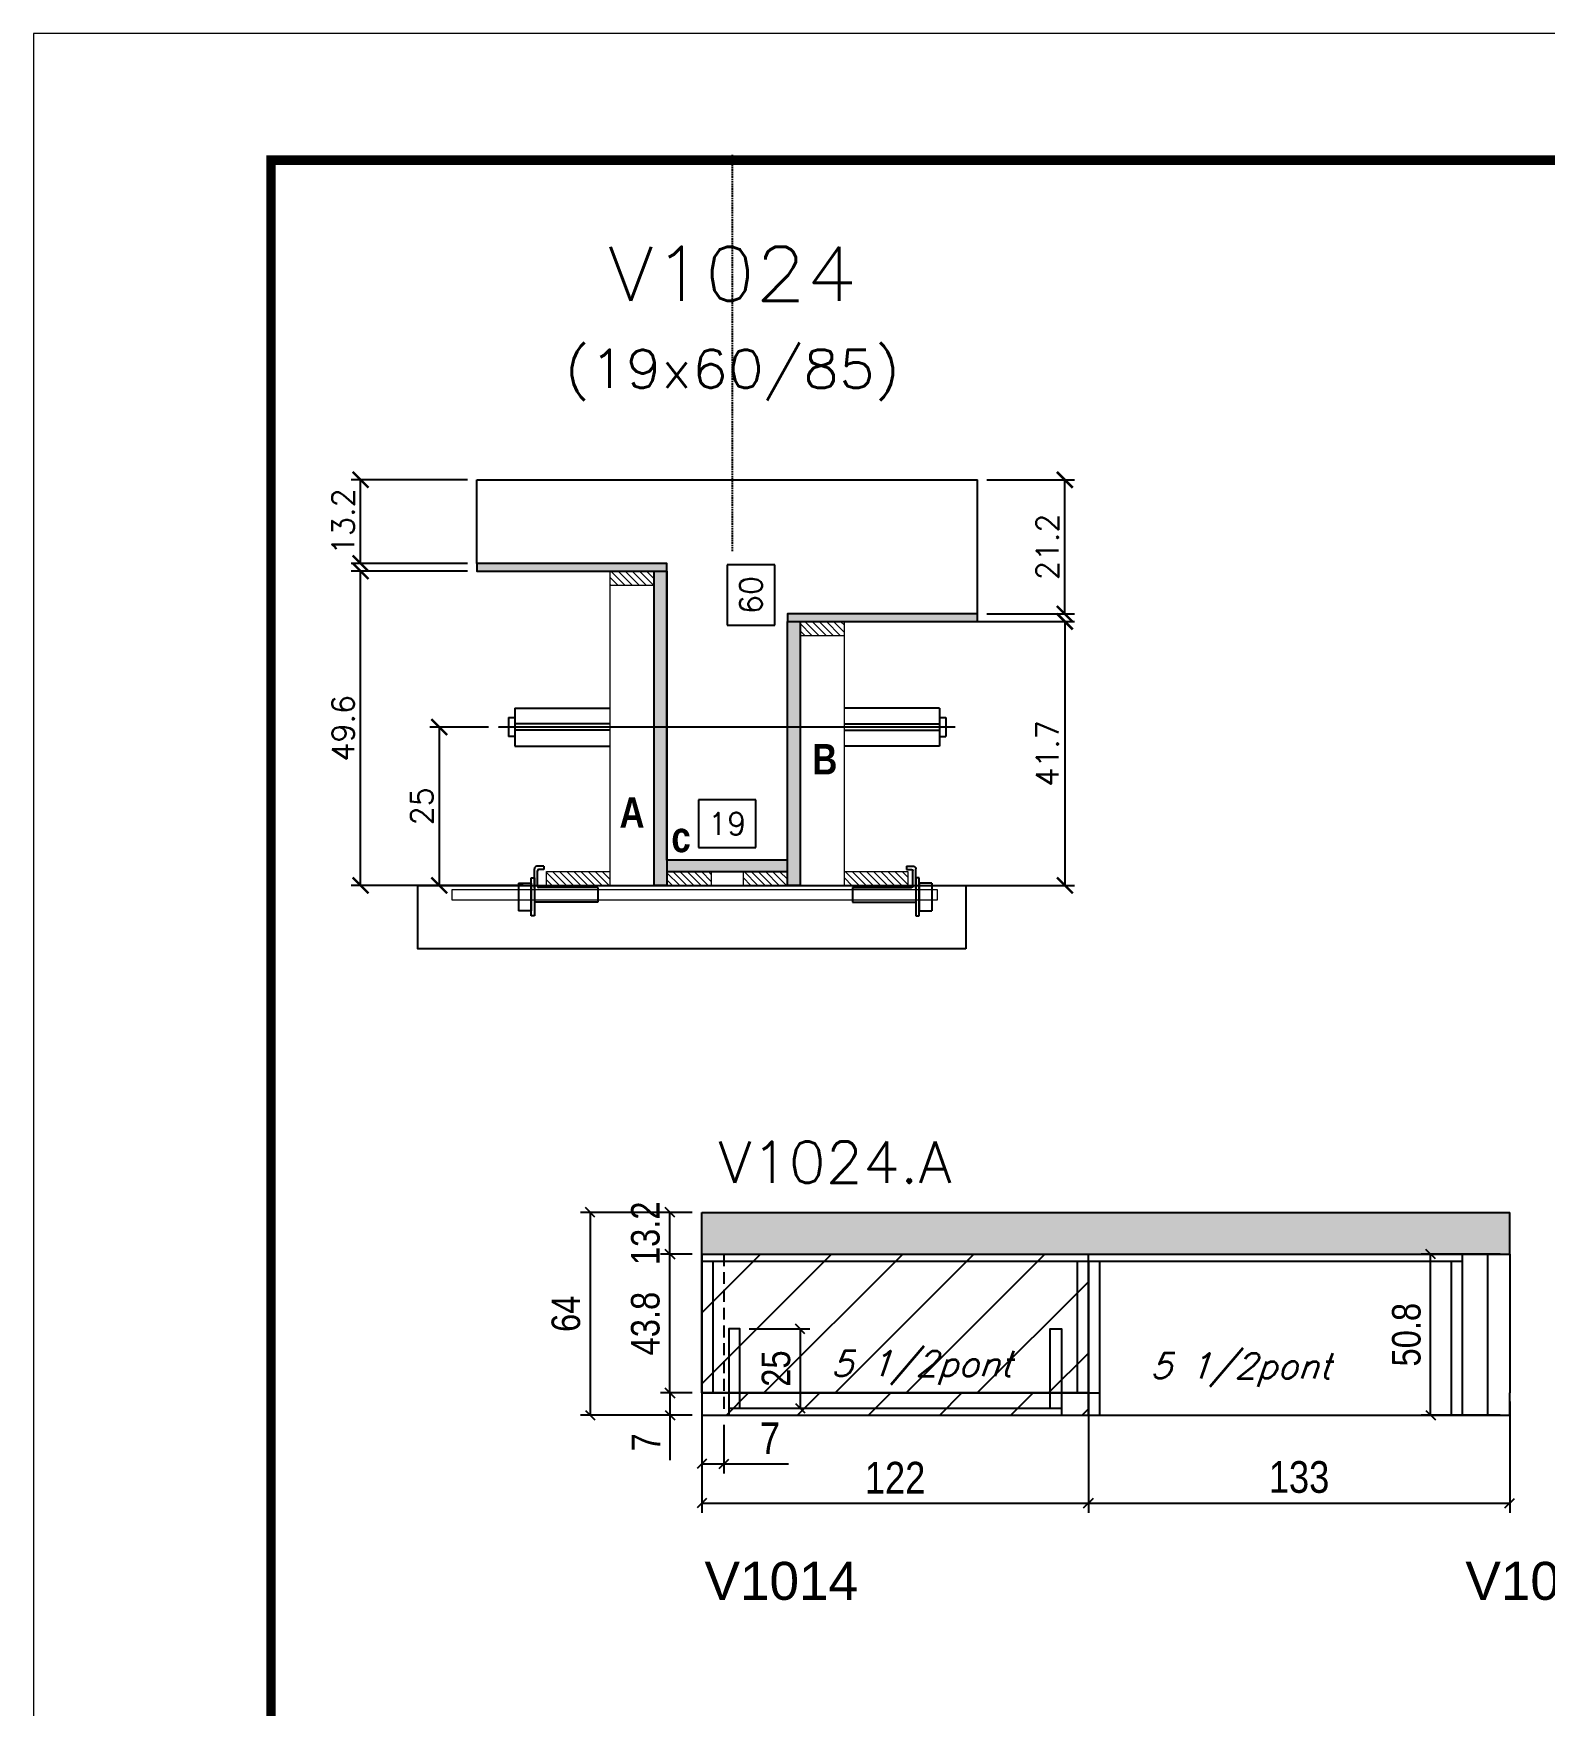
# Model space of a CAD drawing. Extents: x -20960 to -5926, y -2106 to 21915.
# Drawn here: x -10608 to -10132, y 13348 to 13875 of the extents above; entities that cross this region are included whole.
import ezdxf
from ezdxf.enums import TextEntityAlignment as Align

# ---------------------------------------------------------------- set-up
doc = ezdxf.new("R2010")
doc.units = 0
doc.linetypes.add('DASHED', pattern=[0.75, 0.5, -0.25])
doc.linetypes.add('HIDDEN', pattern=[0.375, 0.25, -0.125])
for name, color, linetype in [('5', 5, 'Continuous'), ('barrote', 251, 'Continuous'), ('COTA', 241, 'Continuous'), ('Cota Seção (2x)', 4, 'Continuous'), ('detalhes', 4, 'Continuous'), ('Painéis', 200, 'Continuous'), ('presilha', 1, 'Continuous'), ('Reaproveitamento', 251, 'Continuous'), ('SARR_2.2x7', 40, 'Continuous'), ('SARR_3.5x7', 81, 'Continuous'), ('TENSOR', 3, 'Continuous'), ('texto', 7, 'Continuous'), ('Texto de Titulo', 7, 'Continuous'), ('Texto Qtd Sarr', 242, 'Continuous')]:
    doc.layers.add(name, color=color, linetype=linetype)
for name, color, linetype, lineweight in [('CONCRETO', 251, 'Continuous', 25), ('Folhas', 255, 'Continuous', 9), ('Hachura', 251, 'Continuous', 9), ('Madeira', 126, 'Continuous', 18), ('SARRAFO DE PRESSAO', 251, 'DASHED', 9), ('SCO-___-LAJ', 2, 'Continuous', 0), ('Texto Seção', 7, 'Continuous', 15)]:
    doc.layers.add(name, color=color, linetype=linetype, lineweight=lineweight)
doc.styles.add('COTA TECNICA', font='techl___.ttf', dxfattribs={"height": 10})
doc.styles.add('COTA TECNICA-50', font='techl___.ttf', dxfattribs={"height": 9})
doc.styles.add('REGUA-120', font='ROMANS.shx', dxfattribs={"height": 15})
doc.styles.add('Romans', font='romans.shx')
doc.styles.get("Standard").update_dxf_attribs({"font": 'arial.ttf'})
doc.styles.add('TECNICA', font='techb___.ttf', dxfattribs={"height": 10})
doc.dimstyles.new('COTA PAINEL-50', dxfattribs={"dimtxt": 9, "dimasz": 3, "dimexe": 3, "dimexo": 3, "dimgap": 3, "dimtad": 1, "dimdec": 1, "dimzin": 12, "dimdsep": 46, "dimtxsty": 'COTA TECNICA-50', "dimblk1": 'OBLIQUE', "dimblk2": 'OBLIQUE', "dimsah": 1, "dimcen": 0.9, "dimclrd": 4, "dimclre": 4, "dimclrt": 240, "dimadec": 1, "dimazin": 3, "dimtfac": 1, "dimtdec": 1, "dimtmove": 0, "dimatfit": 3, "dimfxl": 1, "dimtolj": 1, "dimtzin": 12, "dimarcsym": 0})
doc.dimstyles.new('Cota Seção (2x)', dxfattribs={"dimtxt": 7, "dimasz": 5, "dimexe": 3, "dimexo": 3, "dimgap": 2, "dimtad": 3, "dimdec": 1, "dimlfac": 0.5, "dimzin": 12, "dimdsep": 46, "dimtxsty": 'Romans', "dimblk": 'ARCHTICK', "dimcen": 0, "dimclrd": 4, "dimclre": 4, "dimclrt": 1, "dimadec": 1, "dimazin": 3, "dimtfac": 1, "dimtdec": 1, "dimtmove": 0, "dimatfit": 3, "dimldrblk": 'OBLIQUE', "dimfxl": 1, "dimtolj": 1, "dimtzin": 12, "dimarcsym": 0})
doc.dimstyles.new('Cota Seção interna', dxfattribs={"dimtxt": 7, "dimasz": 6, "dimexe": 0.18, "dimexo": 2, "dimgap": -4, "dimtad": 3, "dimdec": 1, "dimlfac": 0.5, "dimzin": 12, "dimdsep": 46, "dimtxsty": 'Romans', "dimblk": 'ARCHTICK', "dimcen": 0.09, "dimse1": 1, "dimse2": 1, "dimsd1": 1, "dimsd2": 1, "dimclrd": 180, "dimclre": 5, "dimclrt": 1, "dimadec": 0, "dimazin": 3, "dimtfac": 1, "dimtdec": 1, "dimtofl": 0, "dimtmove": 0, "dimatfit": 3, "dimldrblk": 'ARCHTICK', "dimfxl": 1, "dimtolj": 1, "dimtzin": 0, "dimarcsym": 0})
doc.dimstyles.new('PAINEL', dxfattribs={"dimtxt": 10, "dimasz": 3, "dimexe": 3, "dimexo": 3, "dimgap": 3, "dimtad": 1, "dimdec": 1, "dimzin": 12, "dimdsep": 46, "dimtxsty": 'COTA TECNICA', "dimblk1": 'OBLIQUE', "dimblk2": 'OBLIQUE', "dimsah": 1, "dimcen": 0.9, "dimclrd": 4, "dimclre": 4, "dimclrt": 240, "dimadec": 1, "dimazin": 3, "dimtfac": 1, "dimtdec": 1, "dimtmove": 0, "dimatfit": 3, "dimfxl": 1, "dimtolj": 1, "dimtzin": 12, "dimarcsym": 0})

# ---------------------------------------------------------------- blocks, each defined once
blk = doc.blocks.new('9999999999')
at = {"layer": 'Folhas'}
blk.add_lwpolyline([(98138.98, 34190.21), (99623.98, 34190.21), (99623.98, 35240.21), (98138.98, 35240.21)], close=True, dxfattribs=at)
at = {"layer": 'Folhas', "color": 30, "const_width": 3}
blk.add_lwpolyline([(98213.98, 34230.21), (99583.98, 34230.21), (99583.98, 35200.21), (98213.98, 35200.21)], close=True, dxfattribs=at)
blk = doc.blocks.new('_ArchTick')
at = {"color": 0, "linetype": 'ByBlock', "const_width": 0.15}
blk.add_lwpolyline([(-0.5, -0.5), (0.5, 0.5)], dxfattribs=at)
blk = doc.blocks.new('*D7367')
at = {"layer": 'COTA', "color": 4, "lineweight": -2, "transparency": 16777216}
for p, q in [((-10471.55, 13705.7), (-10508.26, 13705.7)), ((-10505.26, 13606.5), (-10505.26, 13705.7)), ((-10453.95, 13606.5), (-10508.26, 13606.5))]:
    blk.add_line(p, q, dxfattribs=at)
at = {"layer": 'Defpoints', "color": 0, "transparency": 16777216}
for p in [(-10505.26, 13705.7), (-10468.55, 13705.7), (-10450.95, 13606.5)]:
    blk.add_point(p, dxfattribs=at)
at = {"layer": 'COTA', "color": 4, "lineweight": -2, "transparency": 16777216, "xscale": 5, "yscale": 5, "zscale": 5}
for p, rotation in [((-10505.26, 13705.7), 90), ((-10505.26, 13606.5), 270)]:
    blk.add_blockref('_ArchTick', p, dxfattribs=dict(at, rotation=rotation))
at = {"layer": 'COTA', "color": 1, "transparency": 16777216, "insert": (-10510.76, 13656.1), "char_height": 7, "attachment_point": 5, "rotation": 90, "style": 'Romans'}
blk.add_mtext('\\A1;49.6', dxfattribs=at)
blk = doc.blocks.new('_Oblique')
at = {"color": 0, "linetype": 'ByBlock', "lineweight": -2}
blk.add_line((-0.5, -0.5), (0.5, 0.5), dxfattribs=at)
blk = doc.blocks.new('*D7368')
at = {"layer": 'COTA', "color": 4, "lineweight": -2, "transparency": 16777216}
for p, q in [((-10471.55, 13734.5), (-10508.26, 13734.5)), ((-10505.26, 13708.1), (-10505.26, 13734.5)), ((-10471.55, 13708.1), (-10508.26, 13708.1))]:
    blk.add_line(p, q, dxfattribs=at)
at = {"layer": 'Defpoints', "color": 0, "transparency": 16777216}
for p in [(-10505.26, 13734.5), (-10468.55, 13734.5), (-10468.55, 13708.1)]:
    blk.add_point(p, dxfattribs=at)
at = {"layer": 'COTA', "color": 4, "lineweight": -2, "transparency": 16777216, "xscale": 5, "yscale": 5, "zscale": 5}
for p, rotation in [((-10505.26, 13734.5), 90), ((-10505.26, 13708.1), 270)]:
    blk.add_blockref('_ArchTick', p, dxfattribs=dict(at, rotation=rotation))
at = {"layer": 'COTA', "color": 1, "transparency": 16777216, "insert": (-10510.76, 13721.3), "char_height": 7, "attachment_point": 5, "rotation": 90, "style": 'Romans'}
blk.add_mtext('\\A1;13.2', dxfattribs=at)
blk = doc.blocks.new('*D7369')
at = {"layer": 'Cota Seção (2x)', "color": 180, "lineweight": -2, "transparency": 16777216}
for p, q in [((-10374.55, 13707.63), (-10389.55, 13707.63)), ((-10389.55, 13707.63), (-10389.55, 13688.63)), ((-10374.55, 13688.63), (-10374.55, 13707.63)), ((-10389.55, 13688.63), (-10374.55, 13688.63))]:
    blk.add_line(p, q, dxfattribs=at)
at = {"layer": 'Defpoints', "color": 0, "transparency": 16777216}
for p in [(-10408.55, 13734.5), (-10370.55, 13734.5), (-10408.55, 13614.5)]:
    blk.add_point(p, dxfattribs=at)
at = {"layer": 'Cota Seção (2x)', "color": 1, "transparency": 16777216, "insert": (-10382.05, 13698.13), "char_height": 7, "attachment_point": 5, "rotation": 90, "style": 'Romans'}
blk.add_mtext('\\A1;60', dxfattribs=at)
blk = doc.blocks.new('PRESILHA METÁLICA 1')
at = {"layer": 'presilha'}
for p, q in [((7.5, 10.64), (7.5, 19.86)), ((12, 21), (8.64, 21)), ((9, 11.57), (9, 18.93)), ((12, 19.5), (9.57, 19.5)), ((12, 21), (12, 19.5)), ((0, 13), (6, 13)), ((0, 13), (0, 0)), ((6, 15.5), (7.5, 15.5)), ((6, -2.5), (6, 15.5)), ((6, 13), (6, 0)), ((7.5, 15.5), (7.5, -2.5)), ((37.5, 11), (9.57, 11)), ((37.5, 11), (37.5, 4.1)), ((6, 0), (0, 0)), ((37.5, 4.1), (7.5, 4.1)), ((7.5, -2.5), (6, -2.5))]:
    blk.add_line(p, q, dxfattribs=at)
for centre, radius, start, end in [((8.64, 19.86), 1.14, 90, 180), ((9.57, 18.93), 0.57, 90, 180), ((9.57, 11.57), 0.57, 180, 270)]:
    blk.add_arc(centre, radius, start, end, dxfattribs=at)
blk = doc.blocks.new('*D7370')
at = {"layer": 'Cota Seção (2x)', "color": 180, "lineweight": -2, "transparency": 16777216}
for p, q in [((-10380.55, 13633.5), (-10398.55, 13633.5)), ((-10398.55, 13633.5), (-10398.55, 13618.5)), ((-10380.55, 13618.5), (-10380.55, 13633.5)), ((-10398.55, 13618.5), (-10380.55, 13618.5))]:
    blk.add_line(p, q, dxfattribs=at)
at = {"layer": 'Defpoints', "color": 0, "transparency": 16777216}
for p in [(-10408.55, 13614.5), (-10408.55, 13606.5), (-10370.55, 13606.5)]:
    blk.add_point(p, dxfattribs=at)
at = {"layer": 'Cota Seção (2x)', "color": 1, "transparency": 16777216, "insert": (-10389.55, 13626), "char_height": 7, "attachment_point": 5, "style": 'Romans'}
blk.add_mtext('\\A1;19', dxfattribs=at)
blk = doc.blocks.new('*D7371')
at = {"layer": 'COTA', "color": 4, "lineweight": -2, "transparency": 16777216}
for p, q in [((-10349.55, 13689.8), (-10279.98, 13689.8)), ((-10282.98, 13689.8), (-10282.98, 13606.5)), ((-10349.55, 13606.5), (-10279.98, 13606.5))]:
    blk.add_line(p, q, dxfattribs=at)
at = {"layer": 'Defpoints', "color": 0, "transparency": 16777216}
for p in [(-10352.55, 13689.8), (-10352.55, 13606.5), (-10282.98, 13606.5)]:
    blk.add_point(p, dxfattribs=at)
at = {"layer": 'COTA', "color": 4, "lineweight": -2, "transparency": 16777216, "xscale": 5, "yscale": 5, "zscale": 5}
for p, rotation in [((-10282.98, 13689.8), 90), ((-10282.98, 13606.5), 270)]:
    blk.add_blockref('_ArchTick', p, dxfattribs=dict(at, rotation=rotation))
at = {"layer": 'COTA', "color": 1, "transparency": 16777216, "insert": (-10288.48, 13648.15), "char_height": 7, "attachment_point": 5, "rotation": 90, "style": 'Romans'}
blk.add_mtext('\\A1;41.7', dxfattribs=at)
blk = doc.blocks.new('*D7372')
at = {"layer": 'COTA', "color": 4, "lineweight": -2, "transparency": 16777216}
for p, q in [((-10464.85, 13656.47), (-10483.4, 13656.47)), ((-10480.4, 13656.47), (-10480.4, 13606.5)), ((-10464.85, 13606.5), (-10483.4, 13606.5))]:
    blk.add_line(p, q, dxfattribs=at)
at = {"layer": 'Defpoints', "color": 0, "transparency": 16777216}
for p in [(-10461.85, 13656.47), (-10480.4, 13606.5), (-10461.85, 13606.5)]:
    blk.add_point(p, dxfattribs=at)
at = {"layer": 'COTA', "color": 4, "lineweight": -2, "transparency": 16777216, "xscale": 5, "yscale": 5, "zscale": 5}
for p, rotation in [((-10480.4, 13656.47), 90), ((-10480.4, 13606.5), 270)]:
    blk.add_blockref('_ArchTick', p, dxfattribs=dict(at, rotation=rotation))
at = {"layer": 'COTA', "color": 1, "transparency": 16777216, "insert": (-10485.9, 13631.49), "char_height": 7, "attachment_point": 5, "rotation": 90, "style": 'Romans'}
blk.add_mtext('\\A1;25', dxfattribs=at)
blk = doc.blocks.new('*D7423')
at = {"layer": 'COTA', "color": 4, "lineweight": -2, "transparency": 16777216}
for p, q in [((-10307.55, 13734.5), (-10279.98, 13734.5)), ((-10282.98, 13692.2), (-10282.98, 13734.5)), ((-10307.55, 13692.2), (-10279.98, 13692.2))]:
    blk.add_line(p, q, dxfattribs=at)
at = {"layer": 'Defpoints', "color": 0, "transparency": 16777216}
for p in [(-10310.55, 13734.5), (-10282.98, 13734.5), (-10310.55, 13692.2)]:
    blk.add_point(p, dxfattribs=at)
at = {"layer": 'COTA', "color": 4, "lineweight": -2, "transparency": 16777216, "xscale": 5, "yscale": 5, "zscale": 5}
for p, rotation in [((-10282.98, 13734.5), 90), ((-10282.98, 13692.2), 270)]:
    blk.add_blockref('_ArchTick', p, dxfattribs=dict(at, rotation=rotation))
at = {"layer": 'COTA', "color": 1, "transparency": 16777216, "insert": (-10288.48, 13713.35), "char_height": 7, "attachment_point": 5, "rotation": 90, "style": 'Romans'}
blk.add_mtext('\\A1;21.2', dxfattribs=at)
blk = doc.blocks.new('titulo1')
at = {"layer": 'Defpoints', "color": 252, "linetype": 'HIDDEN', "ltscale": 2}
blk.add_line((0, 0), (0, 125), dxfattribs=at)
at = {"layer": 'Defpoints', "style": 'Romans', "oblique": 15}
blk.add_attdef('FOLHA', text='', height=10, dxfattribs=at).set_placement((0, 15.58), align=Align.MIDDLE_CENTER)
at = {"layer": 'Texto Qtd Sarr', "color": 3, "style": 'Romans', "oblique": 15}
for tag, height, p in [('TITULO', 17, (0, 71.45)), ('SEÇÃO', 12, (0, 41.55))]:
    blk.add_attdef(tag, text='', height=height, dxfattribs=at).set_placement(p, align=Align.MIDDLE_CENTER)
blk = doc.blocks.new('*D7403')
at = {"layer": 'COTA', "color": 4, "lineweight": -2, "ltscale": 25, "transparency": 16777216}
for p, q in [((-10397.56, 13443.34), (-10397.56, 13408.55)), ((-10275.56, 13443.34), (-10275.56, 13408.55)), ((-10397.56, 13411.55), (-10275.56, 13411.55))]:
    blk.add_line(p, q, dxfattribs=at)
at = {"layer": 'Defpoints', "color": 0, "ltscale": 25, "transparency": 16777216}
for p in [(-10397.56, 13446.34), (-10275.56, 13446.34), (-10275.56, 13411.55)]:
    blk.add_point(p, dxfattribs=at)
at = {"layer": 'COTA', "color": 4, "lineweight": -2, "ltscale": 25, "transparency": 16777216, "xscale": 3, "yscale": 3, "zscale": 3, "rotation": 180}
blk.add_blockref('_Oblique', (-10397.56, 13411.55), dxfattribs=at)
at = {"layer": 'COTA', "color": 4, "lineweight": -2, "ltscale": 25, "transparency": 16777216, "xscale": 3, "yscale": 3, "zscale": 3}
blk.add_blockref('_Oblique', (-10275.56, 13411.55), dxfattribs=at)
at = {"layer": 'COTA', "color": 240, "ltscale": 25, "transparency": 16777216, "insert": (-10336.56, 13419.61), "char_height": 10, "attachment_point": 5, "style": 'COTA TECNICA'}
blk.add_mtext('\\A1;122', dxfattribs=at)
blk = doc.blocks.new('*D7350')
at = {"layer": 'COTA', "color": 4, "lineweight": -2, "ltscale": 25, "transparency": 16777216}
for p, q in [((-10275.56, 13443.34), (-10275.56, 13408.55)), ((-10142.56, 13443.66), (-10142.56, 13408.55)), ((-10275.56, 13411.55), (-10142.56, 13411.55))]:
    blk.add_line(p, q, dxfattribs=at)
at = {"layer": 'Defpoints', "color": 0, "ltscale": 25, "transparency": 16777216}
for p in [(-10275.56, 13446.34), (-10142.56, 13446.66), (-10142.56, 13411.55)]:
    blk.add_point(p, dxfattribs=at)
at = {"layer": 'COTA', "color": 4, "lineweight": -2, "ltscale": 25, "transparency": 16777216, "xscale": 3, "yscale": 3, "zscale": 3, "rotation": 180}
blk.add_blockref('_Oblique', (-10275.56, 13411.55), dxfattribs=at)
at = {"layer": 'COTA', "color": 4, "lineweight": -2, "ltscale": 25, "transparency": 16777216, "xscale": 3, "yscale": 3, "zscale": 3}
blk.add_blockref('_Oblique', (-10142.56, 13411.55), dxfattribs=at)
at = {"layer": 'COTA', "color": 240, "ltscale": 25, "transparency": 16777216, "insert": (-10209.06, 13419.77), "char_height": 10, "attachment_point": 5, "style": 'COTA TECNICA'}
blk.add_mtext('\\A1;133', dxfattribs=at)
blk = doc.blocks.new('*D7357')
at = {"layer": 'COTA', "color": 4, "lineweight": -2, "ltscale": 25, "transparency": 16777216}
for p, q in [((-10397.56, 13436.34), (-10397.56, 13420.98)), ((-10390.56, 13436.34), (-10390.56, 13420.98)), ((-10397.56, 13423.98), (-10390.56, 13423.98)), ((-10390.56, 13423.98), (-10370.2, 13423.98))]:
    blk.add_line(p, q, dxfattribs=at)
at = {"layer": 'Defpoints', "color": 0, "ltscale": 25, "transparency": 16777216}
for p in [(-10397.56, 13439.34), (-10390.56, 13439.34), (-10397.56, 13423.98)]:
    blk.add_point(p, dxfattribs=at)
at = {"layer": 'COTA', "color": 4, "lineweight": -2, "ltscale": 25, "transparency": 16777216, "xscale": 3, "yscale": 3, "zscale": 3, "rotation": 180}
blk.add_blockref('_Oblique', (-10397.56, 13423.98), dxfattribs=at)
at = {"layer": 'COTA', "color": 4, "lineweight": -2, "ltscale": 25, "transparency": 16777216, "xscale": 3, "yscale": 3, "zscale": 3}
blk.add_blockref('_Oblique', (-10390.56, 13423.98), dxfattribs=at)
at = {"layer": 'COTA', "color": 240, "ltscale": 25, "transparency": 16777216, "insert": (-10376.06, 13432.05), "char_height": 10, "attachment_point": 5, "style": 'COTA TECNICA'}
blk.add_mtext('\\A1;7', dxfattribs=at)
blk = doc.blocks.new('*D7406')
at = {"layer": 'COTA', "color": 4, "lineweight": -2, "transparency": 16777216}
for p, q in [((-10400.56, 13490.14), (-10410.62, 13490.14)), ((-10407.62, 13446.34), (-10407.62, 13490.14)), ((-10400.56, 13446.34), (-10410.62, 13446.34))]:
    blk.add_line(p, q, dxfattribs=at)
at = {"layer": 'Defpoints', "color": 0, "transparency": 16777216}
for p in [(-10407.62, 13490.14), (-10397.56, 13490.14), (-10397.56, 13446.34)]:
    blk.add_point(p, dxfattribs=at)
at = {"layer": 'COTA', "color": 4, "lineweight": -2, "transparency": 16777216, "xscale": 3, "yscale": 3, "zscale": 3}
for p, rotation in [((-10407.62, 13490.14), 90), ((-10407.62, 13446.34), 270)]:
    blk.add_blockref('_Oblique', p, dxfattribs=dict(at, rotation=rotation))
at = {"layer": 'COTA', "color": 240, "transparency": 16777216, "insert": (-10415.34, 13468.24), "char_height": 9, "attachment_point": 5, "rotation": 90, "style": 'COTA TECNICA-50'}
blk.add_mtext('\\A1;43.8', dxfattribs=at)
blk = doc.blocks.new('*D7407')
at = {"layer": 'COTA', "color": 4, "lineweight": -2, "transparency": 16777216}
for p, q in [((-10400.56, 13503.34), (-10410.62, 13503.34)), ((-10407.62, 13490.14), (-10407.62, 13503.34)), ((-10400.56, 13490.14), (-10410.62, 13490.14))]:
    blk.add_line(p, q, dxfattribs=at)
at = {"layer": 'Defpoints', "color": 0, "transparency": 16777216}
for p in [(-10407.62, 13503.34), (-10397.56, 13503.34), (-10397.56, 13490.14)]:
    blk.add_point(p, dxfattribs=at)
at = {"layer": 'COTA', "color": 4, "lineweight": -2, "transparency": 16777216, "xscale": 3, "yscale": 3, "zscale": 3}
for p, rotation in [((-10407.62, 13503.34), 90), ((-10407.62, 13490.14), 270)]:
    blk.add_blockref('_Oblique', p, dxfattribs=dict(at, rotation=rotation))
at = {"layer": 'COTA', "color": 240, "transparency": 16777216, "insert": (-10415.32, 13496.74), "char_height": 9, "attachment_point": 5, "rotation": 90, "style": 'COTA TECNICA-50'}
blk.add_mtext('\\A1;13.2', dxfattribs=at)
blk = doc.blocks.new('*D7362')
at = {"layer": 'COTA', "color": 4, "lineweight": -2, "transparency": 16777216}
for p, q in [((-10400.56, 13446.34), (-10410.62, 13446.34)), ((-10407.62, 13446.34), (-10407.62, 13439.34)), ((-10400.56, 13439.34), (-10410.62, 13439.34)), ((-10407.62, 13439.34), (-10407.62, 13425.19))]:
    blk.add_line(p, q, dxfattribs=at)
at = {"layer": 'Defpoints', "color": 0, "transparency": 16777216}
for p in [(-10397.56, 13446.34), (-10407.62, 13439.34), (-10397.56, 13439.34)]:
    blk.add_point(p, dxfattribs=at)
at = {"layer": 'COTA', "color": 4, "lineweight": -2, "transparency": 16777216, "xscale": 3, "yscale": 3, "zscale": 3}
for p, rotation in [((-10407.62, 13446.34), 90), ((-10407.62, 13439.34), 270)]:
    blk.add_blockref('_Oblique', p, dxfattribs=dict(at, rotation=rotation))
at = {"layer": 'COTA', "color": 240, "transparency": 16777216, "insert": (-10415.19, 13430.76), "char_height": 9, "attachment_point": 5, "rotation": 90, "style": 'COTA TECNICA-50'}
blk.add_mtext('\\A1;7', dxfattribs=at)
blk = doc.blocks.new('*D7411')
at = {"layer": 'COTA', "color": 4, "lineweight": -2, "transparency": 16777216}
for p, q in [((-10400.56, 13503.34), (-10435.81, 13503.34)), ((-10432.81, 13503.34), (-10432.81, 13439.34)), ((-10400.56, 13439.34), (-10435.81, 13439.34))]:
    blk.add_line(p, q, dxfattribs=at)
at = {"layer": 'Defpoints', "color": 0, "transparency": 16777216}
for p in [(-10397.56, 13503.34), (-10432.81, 13439.34), (-10397.56, 13439.34)]:
    blk.add_point(p, dxfattribs=at)
at = {"layer": 'COTA', "color": 4, "lineweight": -2, "transparency": 16777216, "xscale": 3, "yscale": 3, "zscale": 3}
for p, rotation in [((-10432.81, 13503.34), 90), ((-10432.81, 13439.34), 270)]:
    blk.add_blockref('_Oblique', p, dxfattribs=dict(at, rotation=rotation))
at = {"layer": 'COTA', "color": 240, "transparency": 16777216, "insert": (-10440.41, 13471.34), "char_height": 9, "attachment_point": 5, "rotation": 90, "style": 'COTA TECNICA-50'}
blk.add_mtext('\\A1;64', dxfattribs=at)
blk = doc.blocks.new('*D7412')
at = {"layer": 'COTA', "color": 4, "lineweight": -2, "transparency": 16777216}
for p, q in [((-10382.56, 13466.54), (-10363.5, 13466.54)), ((-10366.5, 13466.54), (-10366.5, 13441.54)), ((-10382.56, 13441.54), (-10363.5, 13441.54))]:
    blk.add_line(p, q, dxfattribs=at)
at = {"layer": 'Defpoints', "color": 0, "transparency": 16777216}
for p in [(-10385.56, 13466.54), (-10385.56, 13441.54), (-10366.5, 13441.54)]:
    blk.add_point(p, dxfattribs=at)
at = {"layer": 'COTA', "color": 4, "lineweight": -2, "transparency": 16777216, "xscale": 3, "yscale": 3, "zscale": 3}
for p, rotation in [((-10366.5, 13466.54), 90), ((-10366.5, 13441.54), 270)]:
    blk.add_blockref('_Oblique', p, dxfattribs=dict(at, rotation=rotation))
at = {"layer": 'COTA', "color": 240, "transparency": 16777216, "insert": (-10374.1, 13454.04), "char_height": 9, "attachment_point": 5, "rotation": 90, "style": 'COTA TECNICA-50'}
blk.add_mtext('\\A1;25', dxfattribs=at)
blk = doc.blocks.new('*D7402')
at = {"layer": 'COTA', "color": 4, "lineweight": -2, "transparency": 16777216}
for p, q in [((-10145.56, 13490.14), (-10170.53, 13490.14)), ((-10167.53, 13439.34), (-10167.53, 13490.14)), ((-10145.56, 13439.34), (-10170.53, 13439.34))]:
    blk.add_line(p, q, dxfattribs=at)
at = {"layer": 'Defpoints', "color": 0, "transparency": 16777216}
for p in [(-10167.53, 13490.14), (-10142.56, 13490.14), (-10142.56, 13439.34)]:
    blk.add_point(p, dxfattribs=at)
at = {"layer": 'COTA', "color": 4, "lineweight": -2, "transparency": 16777216, "xscale": 3, "yscale": 3, "zscale": 3}
for p, rotation in [((-10167.53, 13490.14), 90), ((-10167.53, 13439.34), 270)]:
    blk.add_blockref('_Oblique', p, dxfattribs=dict(at, rotation=rotation))
at = {"layer": 'COTA', "color": 240, "transparency": 16777216, "insert": (-10175.15, 13464.74), "char_height": 9, "attachment_point": 5, "rotation": 90, "style": 'COTA TECNICA-50'}
blk.add_mtext('\\A1;50.8', dxfattribs=at)

msp = doc.modelspace()

# ---------------------------------------------------------------- hatches: boundary and pattern name
at = {"layer": 'COTA', "ltscale": 25}
h = msp.add_hatch(dxfattribs=at)
h.set_pattern_fill('AR-CONC', color=256, scale=0.03)
h.set_pattern_definition([(50, (-1715.9463, -3450.4742), (5.4655401, -0.4781726), [0.5715, -6.2865]), (355, (-1715.9463, -3450.474), (-1.0573026, 5.7317054), [0.4572, -5.0292175]), (100.451445, (-1715.491, -3450.514), (4.4082374, 5.2535326), [0.4857003, -5.3427073]), (46.1842, (-1715.946, -3448.95), (8.1323712, -1.2612698), [0.85725, -9.42975]), (96.635558, (-1715.2686, -3449.055), (7.122124, 7.4227837), [0.7285507, -8.0140682]), (351.18415, (-1715.946, -3448.95), (7.122124, 7.4227837), [0.685799, -7.543792]), (21, (-1715.1843, -3449.3312), (4.5484317, -3.0679559), [0.5715, -6.2865]), (326, (-1715.1843, -3449.331), (1.8540609, 5.525639), [0.4572, -5.0292]), (71.451445, (-1714.805, -3449.587), (6.4024926, 2.457683), [0.4857003, -5.3426981]), (37.5, (-1715.9463, -3450.4742), (0.0926581, 2.53665117), [0, -4.96824, 0, -5.1054, 0, -5.04825]), (7.5, (-1715.9463, -3450.4742), (2.00458988, 3.00541724), [0, -2.91084, 0, -4.85394, 0, -1.92405]), (327.5, (-1717.6456, -3450.4742), (4.06771786, -0.17186232), [0, -1.905, 0, -5.9436, 0, -7.8867]), (317.5, (-1718.4076, -3450.4742), (4.44387544, 0.7627947), [0, -2.4765, 0, -3.94716, 0, -5.6007])])
h.paths.add_polyline_path([(-10142.56, 13490.14), (-10142.56, 13503.34), (-10397.56, 13503.34), (-10397.56, 13490.14)])
at = {"layer": 'Hachura'}
h = msp.add_hatch(color=256, dxfattribs=at)
h.dxf.hatch_style = 1
h.paths.add_polyline_path([(-10408.55, 13705.7), (-10408.55, 13708.1), (-10468.55, 13708.1), (-10468.55, 13705.7)])
h = msp.add_hatch(dxfattribs=at)
h.set_pattern_fill('ANSI31', color=256, scale=0.5, angle=270, style=0)
h.set_pattern_definition([(315, (12501.2743, 5398.0604), (1.12253202, 1.12253202), [])])
h.paths.add_polyline_path([(-10412.55, 13701.3), (-10412.55, 13705.7), (-10426.55, 13705.7), (-10426.55, 13701.3)])
h = msp.add_hatch(color=256, dxfattribs=at)
h.dxf.hatch_style = 1
h.paths.add_polyline_path([(-10412.55, 13705.7), (-10408.55, 13705.7), (-10408.55, 13606.5), (-10412.55, 13606.5)])
h = msp.add_hatch(color=256, dxfattribs=at)
h.dxf.hatch_style = 1
h.paths.add_polyline_path([(-10310.55, 13689.8), (-10310.55, 13692.2), (-10370.55, 13692.2), (-10370.55, 13689.8)])
h = msp.add_hatch(color=256, dxfattribs=at)
h.dxf.hatch_style = 1
h.paths.add_polyline_path([(-10370.55, 13689.8), (-10366.55, 13689.8), (-10366.55, 13606.5), (-10370.55, 13606.5)])
h = msp.add_hatch(dxfattribs=at)
h.set_pattern_fill('ANSI31', color=256, scale=0.5, angle=270, style=0)
h.set_pattern_definition([(315, (12441.2743, 5382.1604), (1.12253202, 1.12253202), [])])
h.paths.add_polyline_path([(-10352.55, 13685.4), (-10352.55, 13689.8), (-10366.55, 13689.8), (-10366.55, 13685.4)])
h = msp.add_hatch(color=256, dxfattribs=at)
h.dxf.hatch_style = 1
h.paths.add_polyline_path([(-10370.55, 13610.9), (-10370.55, 13614.5), (-10408.55, 13614.5), (-10408.55, 13610.9)])
h = msp.add_hatch(dxfattribs=at)
h.set_pattern_fill('ANSI31', color=256, scale=0.5, angle=270, style=0)
h.set_pattern_definition([(315, (12501.2743, 5376.8604), (1.12253202, 1.12253202), [])])
h.paths.add_polyline_path([(-10446.55, 13606.5), (-10446.55, 13610.9), (-10426.55, 13610.9), (-10426.55, 13606.5)])
h = msp.add_hatch(dxfattribs=at)
h.set_pattern_fill('ANSI31', color=256, scale=0.5, angle=270, style=0)
h.set_pattern_definition([(315, (12510.0743, 5376.8604), (1.12253202, 1.12253202), [])])
h.paths.add_polyline_path([(-10408.55, 13606.5), (-10408.55, 13610.9), (-10394.55, 13610.9), (-10394.55, 13606.5)])
h = msp.add_hatch(dxfattribs=at)
h.set_pattern_fill('ANSI31', color=256, scale=0.5, angle=270, style=0)
h.set_pattern_definition([(315, (12510.0764, 5376.8604), (1.12253202, 1.12253202), [])])
h.paths.add_polyline_path([(-10370.55, 13606.5), (-10370.55, 13610.9), (-10384.55, 13610.9), (-10384.55, 13606.5)])
h = msp.add_hatch(dxfattribs=at)
h.set_pattern_fill('ANSI31', color=256, scale=0.5, angle=270, style=0)
h.set_pattern_definition([(315, (12407.2743, 5376.8604), (1.12253202, 1.12253202), [])])
h.paths.add_polyline_path([(-10352.55, 13606.5), (-10352.55, 13610.9), (-10332.55, 13610.9), (-10332.55, 13606.5)])
at = {"layer": 'Reaproveitamento', "transparency": 33554684}
h = msp.add_hatch(dxfattribs=at)
h.set_pattern_fill('ANSI31', color=256, scale=5)
h.set_pattern_definition([(45, (-1406.272, -3355.306), (-11.22532, 11.22532), [])])
h.paths.add_polyline_path([(-10397.56, 13490.14), (-10397.56, 13446.34), (-10275.56, 13446.34), (-10275.56, 13490.14)])
h = msp.add_hatch(dxfattribs=at)
h.set_pattern_fill('ANSI31', color=256, scale=5)
h.set_pattern_definition([(45, (-3197, 0), (-11.22532, 11.22532), [])])
h.paths.add_polyline_path([(-10275.56, 13439.34), (-10275.56, 13446.34), (-10397.56, 13446.34), (-10397.56, 13439.34)])

# ---------------------------------------------------------------- linework, layer by layer
at = {"ltscale": 3}
for p, q in [((-10456.55, 13662.47), (-10456.55, 13650.47)), ((-10456.55, 13662.47), (-10426.55, 13662.47)), ((-10322.55, 13662.47), (-10352.55, 13662.47)), ((-10322.55, 13662.47), (-10322.55, 13650.47)), ((-10458.55, 13659.47), (-10458.55, 13653.47)), ((-10458.55, 13659.47), (-10456.55, 13659.47)), ((-10426.55, 13657.47), (-10456.55, 13657.47)), ((-10352.55, 13657.47), (-10322.55, 13657.47)), ((-10322.55, 13659.47), (-10320.55, 13659.47)), ((-10320.55, 13659.47), (-10320.55, 13653.47)), ((-10456.55, 13653.47), (-10458.55, 13653.47)), ((-10426.55, 13655.47), (-10456.55, 13655.47)), ((-10352.55, 13655.47), (-10322.55, 13655.47)), ((-10322.55, 13653.47), (-10320.55, 13653.47)), ((-10456.55, 13650.47), (-10426.55, 13650.47)), ((-10322.55, 13650.47), (-10352.55, 13650.47))]:
    msp.add_line(p, q, dxfattribs=at)
at = {"layer": 'barrote'}
msp.add_lwpolyline([(-10314.18, 13586.5), (-10487.15, 13586.5), (-10487.15, 13606.5), (-10314.18, 13606.5)], close=True, dxfattribs=at)
at = {"layer": 'CONCRETO'}
for p, q in [((-10468.55, 13708.1), (-10468.55, 13734.5)), ((-10468.55, 13734.5), (-10408.55, 13734.5)), ((-10408.55, 13734.5), (-10408.55, 13734.5)), ((-10408.55, 13734.5), (-10310.55, 13734.5)), ((-10310.55, 13692.2), (-10310.55, 13734.5)), ((-10408.55, 13708.1), (-10468.55, 13708.1)), ((-10408.55, 13614.5), (-10408.55, 13708.1)), ((-10370.55, 13614.5), (-10408.55, 13614.5)), ((-10370.55, 13610.9), (-10370.55, 13614.5)), ((-10370.55, 13610.9), (-10370.55, 13610.9))]:
    msp.add_line(p, q, dxfattribs=at)
at = {"layer": 'COTA', "linetype": 'ByBlock'}
msp.add_line((-10397.56, 13490.14), (-10397.56, 13503.34), dxfattribs=at)
at = {"layer": 'COTA', "ltscale": 25}
for p in [(-10397.56, 13503.34), (-10142.56, 13490.14)]:
    msp.add_line(p, (-10142.56, 13503.34), dxfattribs=at)
at = {"layer": 'Madeira'}
for points in [[(-10412.55, 13701.3), (-10412.55, 13705.7), (-10426.55, 13705.7), (-10426.55, 13701.3)], [(-10412.55, 13705.7), (-10426.55, 13705.7), (-10426.55, 13606.5), (-10412.55, 13606.5)], [(-10352.55, 13685.4), (-10352.55, 13689.8), (-10366.55, 13689.8), (-10366.55, 13685.4)], [(-10352.55, 13689.8), (-10366.55, 13689.8), (-10366.55, 13606.5), (-10352.55, 13606.5)], [(-10446.55, 13606.5), (-10446.55, 13610.9), (-10426.55, 13610.9), (-10426.55, 13606.5)], [(-10408.55, 13606.5), (-10408.55, 13610.9), (-10394.55, 13610.9), (-10394.55, 13606.5)], [(-10370.55, 13606.5), (-10370.55, 13610.9), (-10384.55, 13610.9), (-10384.55, 13606.5)], [(-10352.55, 13606.5), (-10352.55, 13610.9), (-10332.55, 13610.9), (-10332.55, 13606.5)]]:
    msp.add_lwpolyline(points, close=True, dxfattribs=at)
at = {"layer": 'Painéis'}
for p, q in [((-10397.56, 13490.14), (-10142.56, 13490.14)), ((-10142.56, 13490.14), (-10142.56, 13446.34)), ((-10397.56, 13446.34), (-10275.56, 13446.34))]:
    msp.add_line(p, q, dxfattribs=at)
at = {"layer": 'Painéis', "ltscale": 25}
for p, q in [((-10397.56, 13446.34), (-10397.56, 13490.14)), ((-10275.56, 13439.34), (-10275.56, 13490.14)), ((-10275.56, 13446.34), (-10397.56, 13446.34)), ((-10397.56, 13446.34), (-10397.56, 13439.34)), ((-10142.56, 13439.34), (-10142.56, 13446.34)), ((-10397.56, 13439.34), (-10142.56, 13439.34))]:
    msp.add_line(p, q, dxfattribs=at)
at = {"layer": 'Painéis'}
for points in [[(-10408.55, 13705.7), (-10408.55, 13708.1), (-10468.55, 13708.1), (-10468.55, 13705.7)], [(-10412.55, 13705.7), (-10408.55, 13705.7), (-10408.55, 13606.5), (-10412.55, 13606.5)], [(-10310.55, 13689.8), (-10310.55, 13692.2), (-10370.55, 13692.2), (-10370.55, 13689.8)], [(-10370.55, 13689.8), (-10366.55, 13689.8), (-10366.55, 13606.5), (-10370.55, 13606.5)], [(-10370.55, 13610.9), (-10370.55, 13614.5), (-10408.55, 13614.5), (-10408.55, 13610.9)]]:
    msp.add_lwpolyline(points, close=True, dxfattribs=at)
at = {"layer": 'SARR_2.2x7', "linetype": 'Continuous'}
for p, q in [((-10397.56, 13487.94), (-10275.56, 13487.94)), ((-10275.56, 13487.94), (-10157.56, 13487.94)), ((-10149.56, 13490.14), (-10149.56, 13439.34))]:
    msp.add_line(p, q, dxfattribs=at)
at = {"layer": 'SARR_2.2x7', "linetype": 'HIDDEN', "ltscale": 15}
msp.add_line((-10390.56, 13490.14), (-10390.56, 13439.34), dxfattribs=at)
at = {"layer": 'SARR_2.2x7', "linetype": 'Continuous', "ltscale": 50}
msp.add_line((-10389.06, 13441.54), (-10284.06, 13441.54), dxfattribs=at)
at = {"layer": 'SARR_3.5x7'}
for p, q in [((-10397.56, 13490.14), (-10397.56, 13446.34)), ((-10394.06, 13487.95), (-10394.06, 13446.34)), ((-10279.06, 13487.94), (-10279.06, 13446.34)), ((-10275.56, 13487.94), (-10275.56, 13439.34)), ((-10272.06, 13487.94), (-10272.06, 13439.34)), ((-10161.06, 13487.95), (-10161.06, 13439.34)), ((-10157.56, 13490.14), (-10157.56, 13439.34)), ((-10397.56, 13446.34), (-10394.06, 13446.34)), ((-10397.56, 13446.34), (-10397.56, 13439.34)), ((-10279.06, 13446.34), (-10272.06, 13446.34)), ((-10275.56, 13439.34), (-10272.06, 13439.34))]:
    msp.add_line(p, q, dxfattribs=at)
for points in [[(-10385.56, 13441.54), (-10385.56, 13466.54), (-10389.06, 13466.54), (-10389.06, 13439.34)], [(-10287.56, 13441.54), (-10287.56, 13466.54), (-10284.06, 13466.54), (-10284.06, 13439.34)]]:
    msp.add_lwpolyline(points, dxfattribs=at)
at = {"layer": 'SCO-___-LAJ', "color": 1}
msp.add_lwpolyline([(-10323.18, 13605.17), (-10476.49, 13605.17), (-10476.49, 13601.97), (-10323.18, 13601.97)], close=True, dxfattribs=at)
at = {"layer": 'TENSOR', "linetype": 'HIDDEN', "ltscale": 0.5}
msp.add_line((-10317.55, 13656.47), (-10461.85, 13656.47), dxfattribs=at)

# ---------------------------------------------------------------- block references
at = {"layer": 'presilha', "yscale": 0.6666666666666666, "zscale": 0.6666666666666666}
for p, xscale in [((-10455.41, 13598.54), 0.6666666666666666), ((-10324.97, 13598.54), -0.6666666666666666)]:
    msp.add_blockref('PRESILHA METÁLICA 1', p, dxfattribs=dict(at, xscale=xscale))
at = {"layer": 'SARRAFO DE PRESSAO', "color": 6, "linetype": 'ByBlock'}
msp.add_blockref('9999999999', (-108747.48, -21364.84), dxfattribs=at)
at = {"layer": 'Texto Seção'}
ref = msp.add_blockref('titulo1', (-10387.91, 13712.03), dxfattribs=at)
ref.add_attrib('TITULO', 'V1024', dxfattribs={"layer": 'Texto de Titulo', "color": 7, "height": 17, "style": 'Romans', "width": 1.1}).set_placement((-10387.91, 13799.53), align=Align.MIDDLE_CENTER)
ref.add_attrib('SEÇÃO', '(19x60/85)', dxfattribs={"layer": 'Texto de Titulo', "color": 7, "height": 12, "style": 'Romans', "width": 1.1}).set_placement((-10387.91, 13769.53), align=Align.MIDDLE_CENTER)

# ---------------------------------------------------------------- texts
at = {"layer": '5', "linetype": 'Continuous'}
for s, p in [('V1014', (-10396.69, 13381.06)), ('V1016', (-10156.55, 13381.06))]:
    msp.add_text(s, height=12, rotation=360, dxfattribs=at).set_placement(p)
at = {"layer": 'detalhes', "style": 'TECNICA'}
for s, p in [('B', (-10362.72, 13641.53)), ('A', (-10423.55, 13624.69)), ('c', (-10407.17, 13617))]:
    msp.add_text(s, height=9.6, dxfattribs=at).set_placement(p)
at = {"layer": 'texto', "color": 2, "char_height": 8, "attachment_point": 5, "style": 'Romans'}
for insert in [(-10328.21, 13454.27), (-10227.52, 13453.58)]:
    msp.add_mtext('{\\Q19;\\C256;5 1/2pont}', dxfattribs=dict(at, insert=insert))
at = {"layer": 'Texto Seção', "style": 'REGUA-120', "width": 1.05}
msp.add_text('V1024.A', height=13, dxfattribs=at).set_placement((-10392.35, 13512.65))

# ---------------------------------------------------------------- dimensions: what is measured, and where the dimension line sits
at = {"layer": 'COTA'}
for base, p1, p2, dimstyle, picture, middle in [((-10505.26, 13734.5), (-10468.55, 13708.1), (-10468.55, 13734.5), 'Cota Seção (2x)', '*D7368', (-10510.76, 13721.3)), ((-10282.98001555, 13734.50411537), (-10310.54584425, 13692.20411537), (-10310.54584425, 13734.50411537), 'Cota Seção (2x)', '*D7423', (-10288.48001555, 13713.35411537)), ((-10505.26, 13705.7), (-10450.95, 13606.5), (-10468.55, 13705.7), 'Cota Seção (2x)', '*D7367', (-10510.76, 13656.1)), ((-10282.98001555, 13606.50411537), (-10352.54584425, 13689.80411537), (-10352.54584425, 13606.50411537), 'Cota Seção (2x)', '*D7371', (-10288.48001555, 13648.15411537)), ((-10480.4, 13606.5), (-10461.85, 13656.47), (-10461.85, 13606.5), 'Cota Seção (2x)', '*D7372', (-10485.9, 13631.49)), ((-10432.81, 13439.34), (-10397.56, 13503.34), (-10397.56, 13439.34), 'COTA PAINEL-50', '*D7411', (-10440.41, 13471.34)), ((-10407.62, 13490.14), (-10397.56, 13446.34), (-10397.56, 13490.14), 'COTA PAINEL-50', '*D7406', (-10415.34, 13468.24)), ((-10167.53, 13490.14), (-10142.56, 13439.34), (-10142.56, 13490.14), 'COTA PAINEL-50', '*D7402', (-10175.15, 13464.74)), ((-10366.5, 13441.54), (-10385.56, 13466.54), (-10385.56, 13441.54), 'COTA PAINEL-50', '*D7412', (-10374.1, 13454.04)), ((-10407.62, 13439.34), (-10397.56, 13446.34), (-10397.56, 13439.34), 'COTA PAINEL-50', '*D7362', (-10415.19, 13430.76))]:
    dim = msp.add_linear_dim(base=base, p1=p1, p2=p2, angle=90, dimstyle=dimstyle, dxfattribs=at)
    dim.commit()
    dim.dimension.update_dxf_attribs({"geometry": picture, "text_midpoint": middle})
dim = msp.add_linear_dim(base=(-10407.62, 13503.34), p1=(-10397.56, 13490.14), p2=(-10397.56, 13503.34), angle=90, dimstyle='COTA PAINEL-50', override={"dimtmove": 1}, dxfattribs=at)
dim.commit()
dim.dimension.update_dxf_attribs({"geometry": '*D7407', "text_midpoint": (-10407.62, 13496.74), "dimtype": 160})
at = {"layer": 'COTA', "ltscale": 25}
dim = msp.add_linear_dim(base=(-10275.56, 13411.55), p1=(-10397.56, 13446.34), p2=(-10275.56, 13446.34), dimstyle='PAINEL', dxfattribs=at)
dim.commit()
dim.dimension.update_dxf_attribs({"geometry": '*D7403', "text_midpoint": (-10336.56, 13419.61)})
dim = msp.add_linear_dim(base=(-10142.56, 13411.55), p1=(-10275.56, 13446.34), p2=(-10142.56, 13446.66), dimstyle='PAINEL', override={"dimtmove": 1}, dxfattribs=at)
dim.commit()
dim.dimension.update_dxf_attribs({"geometry": '*D7350', "text_midpoint": (-10209.06, 13419.77)})
dim = msp.add_linear_dim(base=(-10397.56, 13423.98), p1=(-10390.56, 13439.34), p2=(-10397.56, 13439.34), dimstyle='PAINEL', dxfattribs=at)
dim.commit()
dim.dimension.update_dxf_attribs({"geometry": '*D7357', "text_midpoint": (-10376.06, 13423.98), "dimtype": 160})
at = {"layer": 'Cota Seção (2x)'}
for base, p1, p2, angle, picture, middle in [((-10370.55, 13734.5), (-10408.55, 13614.5), (-10408.55, 13734.5), 90, '*D7369', (-10370.55, 13698.13)), ((-10408.55, 13614.5), (-10370.55, 13606.5), (-10408.55, 13606.5), 180, '*D7370', (-10389.55, 13614.5))]:
    dim = msp.add_linear_dim(base=base, p1=p1, p2=p2, angle=angle, dimstyle='Cota Seção interna', dxfattribs=at)
    dim.commit()
    dim.dimension.update_dxf_attribs({"geometry": picture, "text_midpoint": middle, "dimtype": 160})

doc.saveas('drawing.dxf')
